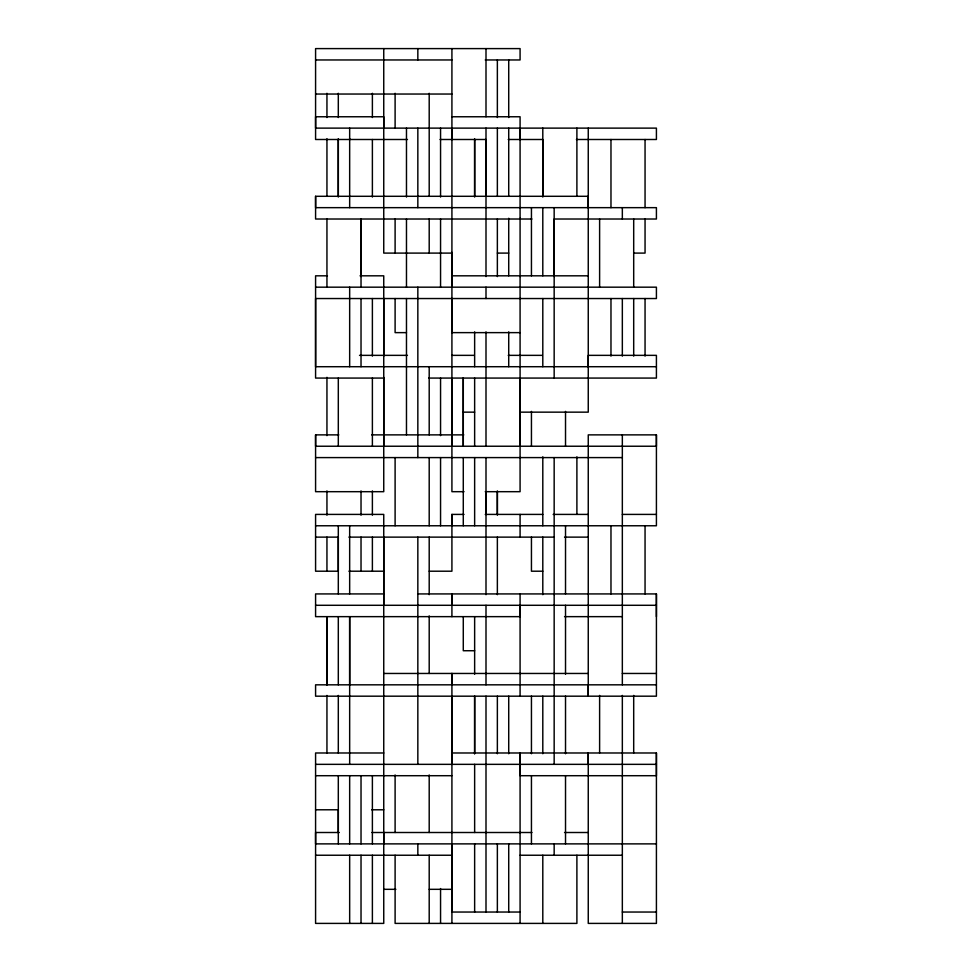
<?xml version="1.0" encoding="UTF-8"?>
<svg xmlns="http://www.w3.org/2000/svg" width="972" height="972" viewBox="0 0 972 972"><rect width="100%" height="100%" fill="white"/><g stroke="black" fill="none" stroke-linecap="round" stroke-linejoin="round"><path stroke-width="1.46" d="M338.803 434.873L315.584 434.873L315.584 446.233L656.416 446.233L656.416 434.873L588.254 434.873L588.254 696.183L588.254 684.823M588.254 207.656L588.254 196.295L315.584 196.295L315.584 207.656L656.416 207.656L656.416 219.016L554.162 219.016L554.162 378.072M338.305 832.506L338.305 809.785L315.584 809.785M338.305 593.928L338.305 525.767M338.305 196.295L338.305 138.729M349.665 684.823L349.665 616.649L349.665 764.344M349.665 593.928L349.665 525.767M349.665 138.729L349.665 207.656M361.025 276.583L361.025 219.016L361.025 287.177M383.746 843.878L383.746 832.506M383.746 605.289L383.746 537.127M383.746 446.233L383.746 377.318M383.746 356.104L383.746 298.538M383.746 128.122L383.746 116.761L315.584 116.761L315.584 128.122L656.416 128.122L656.416 139.494L576.396 139.494M417.839 128.122L417.839 207.656M429.199 196.295L429.199 93.288M451.919 843.878L451.919 912.04L520.081 912.04M451.919 764.344L451.919 696.183M451.919 684.823L451.919 673.462L451.919 923.4M451.919 605.289L451.919 593.928L451.919 616.649M451.919 525.767L451.919 514.407L464.033 514.407M451.919 446.233L451.919 378.072M451.919 298.538L451.919 332.631L520.081 332.631M451.919 287.177L451.919 252.343M451.919 139.494L451.919 128.122M474.64 197.049L474.64 139.494M486 514.407L486 491.686M497.36 753.737L497.36 696.183M497.36 514.407L497.36 491.686M520.081 832.506L520.081 923.4M520.081 605.289L520.081 616.649L315.584 616.649L315.584 593.928L383.746 593.928M520.081 446.233L520.081 378.072M520.081 275.817L520.081 491.686L485.247 491.686M520.081 219.016L520.081 116.761L451.919 116.761M520.081 139.494L520.081 128.122M542.801 197.049L542.801 139.494M554.162 593.928L554.162 764.344M588.254 764.344L588.254 752.984L588.254 923.4L656.416 923.4L656.416 752.984L451.919 752.984M588.254 366.711L588.254 355.351L656.416 355.351L656.416 378.072L428.701 378.072M622.335 356.104L622.335 298.538M633.695 356.104L633.695 298.538M656.416 752.984L656.416 775.705L520.081 775.705L520.081 752.984L520.081 833.271M656.416 616.649L656.416 593.928L417.839 593.928M315.584 59.96L451.919 59.96M485.247 59.96L520.081 59.96L520.081 48.6L315.584 48.6L315.584 139.494L407.462 139.494M315.584 94.041L451.919 94.041M440.061 139.494L486 139.494L486 276.583M508.222 139.494L542.315 139.494M531.939 219.016L315.584 219.016L315.584 196.295M451.919 253.097L383.746 253.097L383.746 48.6M497.36 253.097L508.721 253.097M633.695 253.097L645.056 253.097L645.056 219.016M327.442 275.817L315.584 275.817L315.584 378.072L383.746 378.072M360.041 275.817L383.746 275.817L383.746 491.686L315.584 491.686L315.584 434.873M451.919 275.817L588.254 275.817M315.584 287.177L656.416 287.177L656.416 298.538L315.584 298.538L315.584 366.711L656.416 366.711M406.478 332.631L395.106 332.631L395.106 298.538M359.519 355.351L407.462 355.351M451.919 355.351L474.142 355.351M508.222 355.351L542.315 355.351M463.28 412.152L474.64 412.152M520.081 412.152L588.254 412.152L588.254 128.122M371.632 434.873L463.778 434.873M315.584 457.593L622.335 457.593M464.033 491.686L451.919 491.686L451.919 48.6M485.247 514.407L542.801 514.407M553.177 514.407L588.254 514.407M622.335 514.407L656.416 514.407M315.584 525.767L656.416 525.767L656.416 434.873M315.584 537.127L338.305 537.127L338.305 571.208L315.584 571.208L315.584 514.407L383.746 514.407L383.746 923.4L315.584 923.4L315.584 752.984L383.746 752.984M348.912 537.127L554.162 537.127M564.538 537.127L588.254 537.127M348.912 571.208L383.746 571.208M429.199 571.208L451.919 571.208L451.919 514.407M542.801 571.208L531.441 571.208L531.441 537.127M315.584 605.289L656.416 605.289M564.538 616.649L622.335 616.649M474.64 650.73L463.28 650.73L463.28 616.649M383.746 673.462L588.254 673.462M622.335 673.462L656.416 673.462M656.416 684.823L315.584 684.823L315.584 696.183L656.416 696.183L656.416 593.928M315.584 764.344L656.416 764.344M315.584 775.705L451.919 775.705M371.632 809.785L383.746 809.785M339.289 832.506L315.584 832.506L315.584 843.878L656.416 843.878M371.899 832.506L531.939 832.506M564.538 832.506L588.254 832.506M315.584 855.239L451.919 855.239M520.081 855.239L622.335 855.239M383.746 889.319L395.871 889.319M429.199 889.319L451.919 889.319M622.335 912.04L656.416 912.04M645.056 139.494L645.056 207.656M645.056 298.538L645.056 356.104M645.056 525.767L645.056 593.928M633.695 219.016L633.695 287.177M633.695 695.417L633.695 752.984M622.335 207.656L622.335 219.016M622.335 434.873L622.335 684.823M622.335 695.417L622.335 923.4M610.975 139.494L610.975 207.656M610.975 298.538L610.975 356.104M610.975 525.767L610.975 593.928M599.615 219.016L599.615 287.177M599.615 695.417L599.615 752.984M576.894 128.122L576.894 196.295M576.894 456.84L576.894 514.407M576.894 855.239L576.894 923.4L395.106 923.4L395.106 855.239M565.522 411.399L565.522 446.233M565.522 525.767L565.522 593.928M565.522 605.289L565.522 674.216M565.522 696.183L565.522 753.737M565.522 775.705L565.522 843.878M554.162 207.656L554.162 276.583M554.162 457.593L554.162 594.682M554.162 843.878L554.162 855.239M542.801 128.122L542.801 196.295M542.801 207.656L542.801 275.817M542.801 298.538L542.801 366.711M542.801 456.84L542.801 525.767M542.801 537.127L542.801 594.682M542.801 696.183L542.801 753.737M542.801 855.239L542.801 923.4M531.441 207.656L531.441 275.817M531.441 411.399L531.441 446.233M531.441 696.183L531.441 753.737M531.441 775.705L531.441 843.878M520.081 218.263L520.081 276.583M520.081 514.407L520.081 537.127M520.081 593.928L520.081 696.183M508.721 59.96L508.721 117.527M508.721 128.122L508.721 196.295M508.721 218.263L508.721 275.817M508.721 331.865L508.721 366.711M508.721 696.183L508.721 753.737M508.721 843.878L508.721 912.04M497.36 59.96L497.36 117.527M497.36 128.122L497.36 196.295M497.36 219.016L497.36 276.583M497.36 490.921L497.36 515.16M497.36 537.127L497.36 594.682M497.36 843.878L497.36 912.04M486 48.6L486 116.761M486 128.122L486 196.295M486 287.177L486 298.538M486 331.865L486 446.233M486 457.593L486 594.682M486 605.289L486 684.823M486 696.183L486 912.04M474.64 138.729L474.64 196.295M474.64 331.865L474.64 366.711M474.64 378.072L474.64 446.233M474.64 457.593L474.64 525.767M474.64 616.649L474.64 674.216M474.64 764.344L474.64 832.506M474.64 843.878L474.64 912.04M463.28 457.593L463.28 525.767M440.559 128.122L440.559 197.049M440.559 219.016L440.559 287.177M440.559 378.072L440.559 435.638M440.559 457.593L440.559 525.767M440.559 888.554L440.559 923.4M429.199 219.016L429.199 253.097M429.199 366.711L429.199 434.873M429.199 457.593L429.199 525.767M429.199 537.127L429.199 594.682M429.199 615.896L429.199 673.462M429.199 774.951L429.199 832.506M429.199 855.239L429.199 923.4M417.839 48.6L417.839 59.96M417.839 287.177L417.839 457.593M417.839 537.127L417.839 764.344M417.839 843.878L417.839 855.239M406.478 128.122L406.478 197.049M406.478 219.016L406.478 287.177M406.478 298.538L406.478 434.873M395.106 93.288L395.106 128.122M395.106 219.016L395.106 253.097M395.106 457.593L395.106 525.767M395.106 774.951L395.106 832.506M372.385 93.288L372.385 117.527M372.385 139.494L372.385 197.049M372.385 298.538L372.385 356.104M372.385 378.072L372.385 446.233M372.385 490.921L372.385 515.16M372.385 537.127L372.385 571.208M372.385 775.705L372.385 843.878M372.385 855.239L372.385 923.4M361.025 298.538L361.025 366.711M361.025 490.921L361.025 515.16M361.025 537.127L361.025 571.208M361.025 775.705L361.025 843.878M361.025 855.239L361.025 923.4M349.665 128.122L349.665 139.494M349.665 287.177L349.665 366.711M349.665 775.705L349.665 843.878M349.665 855.239L349.665 923.4M338.305 93.288L338.305 117.527M338.305 139.494L338.305 197.049M338.305 378.072L338.305 446.233M338.305 616.649L338.305 684.823M338.305 695.417L338.305 752.984M338.305 775.705L338.305 843.878M326.944 93.288L326.944 117.527M326.944 138.729L326.944 196.295M326.944 219.016L326.944 287.177M326.944 377.318L326.944 435.638M326.944 490.921L326.944 515.16M326.944 537.127L326.944 571.208M326.944 695.417L326.944 752.984M326.944 616.649L326.944 684.823L326.944 616.649M463.28 378.072L463.28 446.233L463.28 378.072M474.64 696.183L474.64 753.737L474.64 696.183"/></g></svg>
